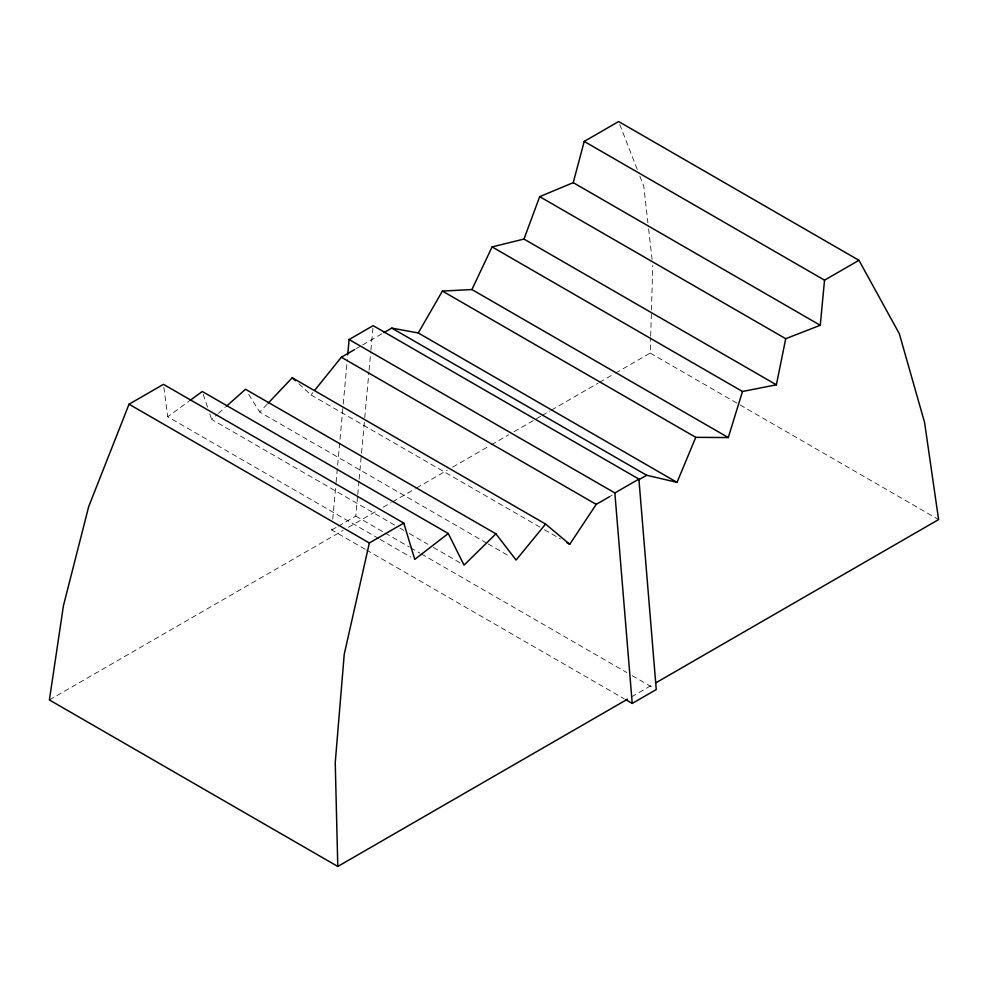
<?xml version="1.0" encoding="UTF-8"?>
<svg xmlns="http://www.w3.org/2000/svg" width="988" height="988" viewBox="0 0 988 988"><rect width="100%" height="100%" fill="white"/><g stroke="black" fill="none" stroke-linecap="round" stroke-linejoin="round"><path stroke-width="0.74" stroke-dasharray="4.94 3.71" d="M615.499 373.118L650.215 353.074L650.66 337.711M650.697 336.167L651.413 311.578M651.463 310.047L652.759 265.476M365.14 549.242L331.746 529.963L332.166 525.357M332.734 519.219L335.957 483.885M336.093 482.354L343.095 405.562M343.231 404.03L347.294 359.496M338.427 526.11L355.779 516.094L357.607 496.124M357.742 494.593L359.002 480.761M359.138 479.229L361.386 454.653M361.522 453.122L364.609 419.332M364.745 417.801L368.944 371.723M369.08 370.191L370.759 351.765M370.908 350.221L373.143 325.645M298.845 383.826L310.973 394.916L312.875 392.569M486.701 543.104L259.721 412.058L267.069 404.314M394.595 525.036L211.617 419.394L217.274 414.38M218.397 413.367L225.178 407.34M378.713 538.571L167.725 416.763L188.708 401.412M355.952 348.801L361.25 345.726M362.584 344.96L382.492 333.475M331.746 529.963L337.093 526.876M49.4 699.949L343.132 530.371M348.468 527.283L376.502 511.092M383.183 507.239L391.199 502.62M392.532 501.842L415.232 488.739M416.566 487.973L447.268 470.239M452.615 467.163L489.999 445.576M491.332 444.81L508.684 434.782M514.032 431.694L540.732 416.281M542.066 415.516L550.081 410.885M551.415 410.119L598.135 383.134M599.481 382.368L614.166 373.884M609.485 496.705L612.14 495.173M631.517 696.861L652.883 684.536M650.215 353.074L938.6 519.577M310.973 394.916L543.054 528.913M544.388 529.679L560.394 538.917M488.047 543.882L509.4 556.207M399.93 528.111L403.944 530.433M409.279 533.52L427.977 544.314M433.324 547.389L460.038 562.814M355.779 516.094L383.826 532.285M385.159 533.051L409.205 546.932M410.539 547.698L419.888 553.095M421.221 553.873L626.874 672.593M632.209 675.681L653.574 688.019M380.047 539.337L410.761 557.071M366.474 550.007L624.206 698.812M248.68 394.336L259.721 412.058M619.748 124.426L637.618 170.381M639.854 176.123L643.756 186.176L647.918 222.769M203.207 394.274L207.875 408.229M209.752 413.811L211.617 419.394M163.847 387.296L167.725 416.763M648.61 228.87L652.413 262.425"/><path stroke-width="1.48" d="M347.714 354.877L349.11 339.526L373.143 325.645L638.89 479.081L656.254 689.562L632.221 703.431L625.54 699.578M383.826 332.697L391.779 328.102L418.27 332.968L442.414 291.065L471.918 289.546L492.086 246.914L523.961 239.059L539.707 196.661L785.719 338.699L820.275 325.274L824.535 280.172L858.955 260.301L899.315 333.722L924.57 422.407L938.6 519.577L655.55 682.992M492.086 246.914L742.482 391.483L776.383 384.801L785.719 338.699M609.485 496.705L596.221 504.374L569.73 544.314L545.586 524.048L516.082 560.06L495.914 533.829L464.039 565.124L448.293 533.508L414.762 559.381L403.783 523.097L369.364 542.968L344.244 654.192L335.241 762.65L337.785 866.451L627.516 699.183M539.707 196.661L573.238 182.644L584.217 141.42L618.636 121.549L858.955 260.301M442.414 291.065L695.774 437.338L728.28 437.561L742.482 391.483M403.783 523.097L163.465 384.344L129.045 404.216L88.685 506.646L63.43 605.718L49.4 699.949L337.785 866.451M391.779 328.102L646.658 475.253L677.027 482.366L695.774 437.338M314.777 390.211L341.342 357.224L354.618 349.567M268.119 403.215L292.226 377.762L545.586 524.048M226.314 406.34L245.518 389.272L495.914 533.829M189.943 400.511L202.281 391.483L448.293 533.508M349.11 339.526L614.857 492.95L638.89 479.081M638.693 479.847L646.658 475.253M584.217 141.42L824.535 280.172M573.238 182.644L820.275 325.274M523.961 239.059L776.383 384.801M471.918 289.546L728.28 437.561M418.27 332.968L677.027 482.366M341.342 357.224L596.221 504.374M567.063 542.77L569.73 544.314M129.045 404.216L369.364 542.968M292.226 377.762L295.536 380.788M614.857 492.95L632.221 703.431"/></g></svg>
